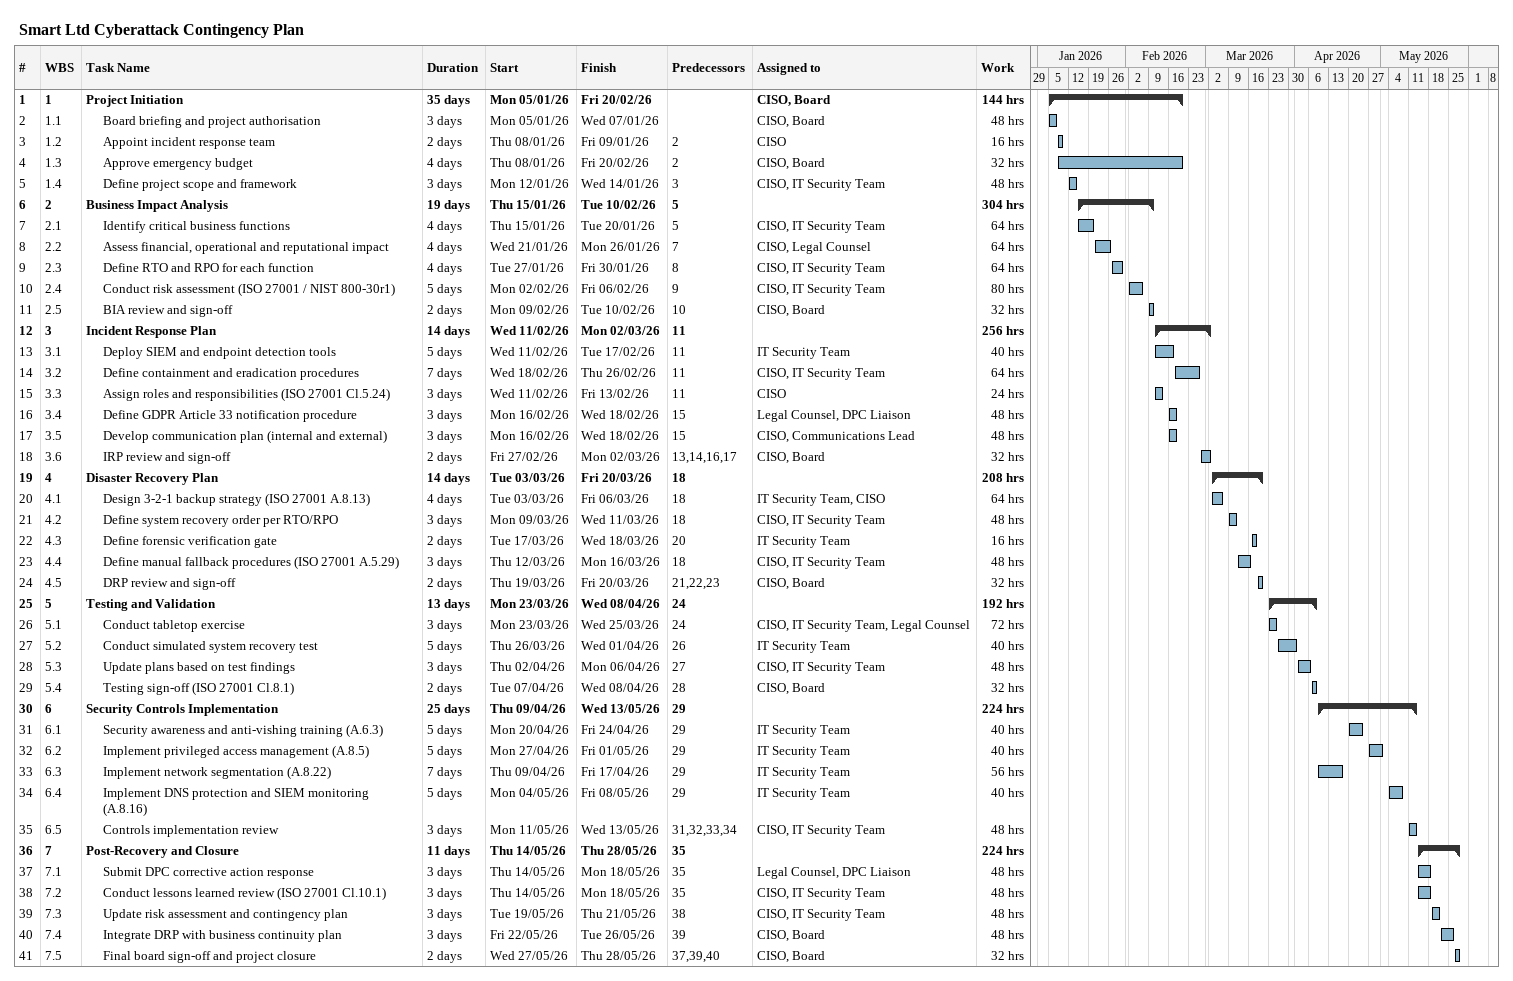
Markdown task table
Smart Ltd Cyberattack Contingency Plan

| ID | WBS | Task | Duration | Start | Finish | Predecessors | Resources | Work (h) |
|---|---|---|---|---|---|---|---|---|
| 1 | 1 | **Project Initiation** | 35d | 2026-01-05 | 2026-02-20 |  | CISO, Board | 144 |
| 2 | 1.1 | Board briefing and project authorisation | 3d | 2026-01-05 | 2026-01-07 |  | CISO, Board | 48 |
| 3 | 1.2 | Appoint incident response team | 2d | 2026-01-08 | 2026-01-09 | 2 | CISO | 16 |
| 4 | 1.3 | Approve emergency budget | 4d | 2026-01-08 | 2026-02-20 | 2 | CISO, Board | 32 |
| 5 | 1.4 | Define project scope and framework | 3d | 2026-01-12 | 2026-01-14 | 3 | CISO, IT Security Team | 48 |
| 6 | 2 | **Business Impact Analysis** | 19d | 2026-01-15 | 2026-02-10 | 5 |  | 304 |
| 7 | 2.1 | Identify critical business functions | 4d | 2026-01-15 | 2026-01-20 | 5 | CISO, IT Security Team | 64 |
| 8 | 2.2 | Assess financial, operational and reputational impact | 4d | 2026-01-21 | 2026-01-26 | 7 | CISO, Legal Counsel | 64 |
| 9 | 2.3 | Define RTO and RPO for each function | 4d | 2026-01-27 | 2026-01-30 | 8 | CISO, IT Security Team | 64 |
| 10 | 2.4 | Conduct risk assessment (ISO 27001 / NIST 800-30r1) | 5d | 2026-02-02 | 2026-02-06 | 9 | CISO, IT Security Team | 80 |
| 11 | 2.5 | BIA review and sign-off | 2d | 2026-02-09 | 2026-02-10 | 10 | CISO, Board | 32 |
| 12 | 3 | **Incident Response Plan** | 14d | 2026-02-11 | 2026-03-02 | 11 |  | 256 |
| 13 | 3.1 | Deploy SIEM and endpoint detection tools | 5d | 2026-02-11 | 2026-02-17 | 11 | IT Security Team | 40 |
| 14 | 3.2 | Define containment and eradication procedures | 7d | 2026-02-18 | 2026-02-26 | 11 | CISO, IT Security Team | 64 |
| 15 | 3.3 | Assign roles and responsibilities (ISO 27001 Cl.5.24) | 3d | 2026-02-11 | 2026-02-13 | 11 | CISO | 24 |
| 16 | 3.4 | Define GDPR Article 33 notification procedure | 3d | 2026-02-16 | 2026-02-18 | 15 | Legal Counsel, DPC Liaison | 48 |
| 17 | 3.5 | Develop communication plan (internal and external) | 3d | 2026-02-16 | 2026-02-18 | 15 | CISO, Communications Lead | 48 |
| 18 | 3.6 | IRP review and sign-off | 2d | 2026-02-27 | 2026-03-02 | 13, 14, 16, 17 | CISO, Board | 32 |
| 19 | 4 | **Disaster Recovery Plan** | 14d | 2026-03-03 | 2026-03-20 | 18 |  | 208 |
| 20 | 4.1 | Design 3-2-1 backup strategy (ISO 27001 A.8.13) | 4d | 2026-03-03 | 2026-03-06 | 18 | IT Security Team, CISO | 64 |
| 21 | 4.2 | Define system recovery order per RTO/RPO | 3d | 2026-03-09 | 2026-03-11 | 18 | CISO, IT Security Team | 48 |
| 22 | 4.3 | Define forensic verification gate | 2d | 2026-03-17 | 2026-03-18 | 20 | IT Security Team | 16 |
| 23 | 4.4 | Define manual fallback procedures (ISO 27001 A.5.29) | 3d | 2026-03-12 | 2026-03-16 | 18 | CISO, IT Security Team | 48 |
| 24 | 4.5 | DRP review and sign-off | 2d | 2026-03-19 | 2026-03-20 | 21, 22, 23 | CISO, Board | 32 |
| 25 | 5 | **Testing and Validation** | 13d | 2026-03-23 | 2026-04-08 | 24 |  | 192 |
| 26 | 5.1 | Conduct tabletop exercise | 3d | 2026-03-23 | 2026-03-25 | 24 | CISO, IT Security Team, Legal Counsel | 72 |
| 27 | 5.2 | Conduct simulated system recovery test | 5d | 2026-03-26 | 2026-04-01 | 26 | IT Security Team | 40 |
| 28 | 5.3 | Update plans based on test findings | 3d | 2026-04-02 | 2026-04-06 | 27 | CISO, IT Security Team | 48 |
| 29 | 5.4 | Testing sign-off (ISO 27001 Cl.8.1) | 2d | 2026-04-07 | 2026-04-08 | 28 | CISO, Board | 32 |
| 30 | 6 | **Security Controls Implementation** | 25d | 2026-04-09 | 2026-05-13 | 29 |  | 224 |
| 31 | 6.1 | Security awareness and anti-vishing training (A.6.3) | 5d | 2026-04-20 | 2026-04-24 | 29 | IT Security Team | 40 |
| 32 | 6.2 | Implement privileged access management (A.8.5) | 5d | 2026-04-27 | 2026-05-01 | 29 | IT Security Team | 40 |
| 33 | 6.3 | Implement network segmentation (A.8.22) | 7d | 2026-04-09 | 2026-04-17 | 29 | IT Security Team | 56 |
| 34 | 6.4 | Implement DNS protection and SIEM monitoring (A.8.16) | 5d | 2026-05-04 | 2026-05-08 | 29 | IT Security Team | 40 |
| 35 | 6.5 | Controls implementation review | 3d | 2026-05-11 | 2026-05-13 | 31, 32, 33, 34 | CISO, IT Security Team | 48 |
| 36 | 7 | **Post-Recovery and Closure** | 11d | 2026-05-14 | 2026-05-28 | 35 |  | 224 |
| 37 | 7.1 | Submit DPC corrective action response | 3d | 2026-05-14 | 2026-05-18 | 35 | Legal Counsel, DPC Liaison | 48 |
| 38 | 7.2 | Conduct lessons learned review (ISO 27001 Cl.10.1) | 3d | 2026-05-14 | 2026-05-18 | 35 | CISO, IT Security Team | 48 |
| 39 | 7.3 | Update risk assessment and contingency plan | 3d | 2026-05-19 | 2026-05-21 | 38 | CISO, IT Security Team | 48 |
| 40 | 7.4 | Integrate DRP with business continuity plan | 3d | 2026-05-22 | 2026-05-26 | 39 | CISO, Board | 48 |
| 41 | 7.5 | Final board sign-off and project closure | 2d | 2026-05-27 | 2026-05-28 | 37, 39, 40 | CISO, Board | 32 |
